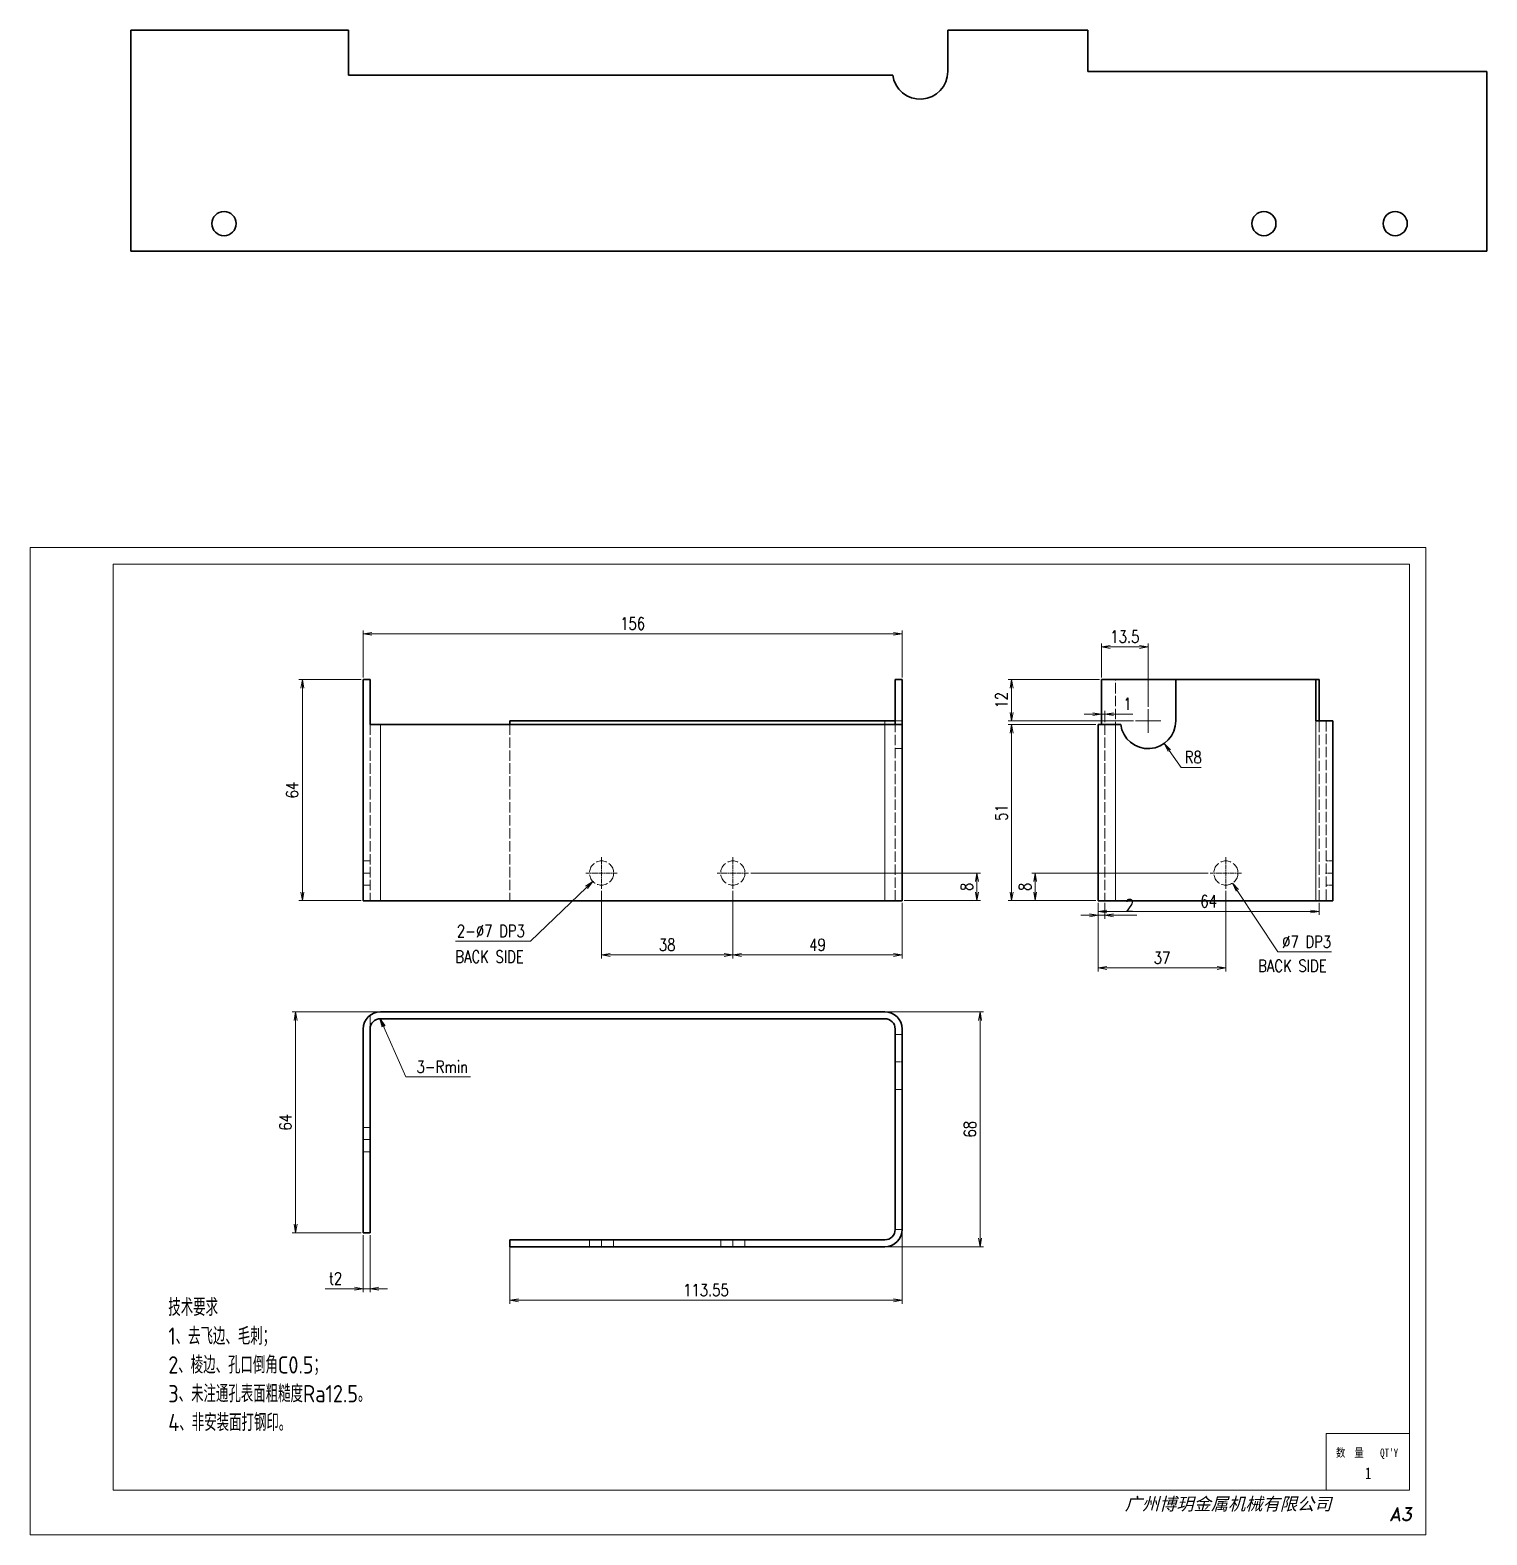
# Model space of a CAD drawing. Header units: millimetres. Extents: x 947 to 8432, y 980 to 2342.
# Drawn here: x 8009.9 to 8431.6, y 1551 to 1986.4 of the extents above; entities that cross this region are included whole.
import ezdxf
from ezdxf.enums import TextEntityAlignment as Align

# ---------------------------------------------------------------- set-up
doc = ezdxf.new("R2010")
doc.units = ezdxf.units.MM
doc.linetypes.add('AM_ISO02W050x2', pattern=[3.75, 3, -0.75])
doc.linetypes.add('AM_ISO08W050x2', pattern=[9, 6, -0.75, 1.5, -0.75])
for name, color, linetype, lineweight in [('CENTER', 2, 'AM_ISO08W050x2', 15), ('DRAWING', 7, 'Continuous', 35), ('中心线', 2, 'AM_ISO08W050x2', 18), ('图框BY', 7, 'Continuous', 0), ('标注线', 3, 'Continuous', 18), ('粗实线', 7, 'Continuous', 35), ('虚线', 1, 'AM_ISO02W050x2', 18)]:
    doc.layers.add(name, color=color, linetype=linetype, lineweight=lineweight)
doc.layers.add('DIM', color=3, linetype='Continuous')
doc.layers.add('用户自定义1', color=7, linetype='Continuous')
doc.styles.add('DIM', font='romans.shx', dxfattribs={"width": 0.8, "bigfont": 'bigfont.shx'})
doc.styles.add('STYLE1', font='')
doc.styles.add('国标', font='simfang.ttf', dxfattribs={"width": 0.8})
doc.styles.add('机械长仿宋', font='gbenor.shx', dxfattribs={"height": 1, "bigfont": 'gbcbig.shx'})
doc.styles.add('标题字', font='romand.shx', dxfattribs={"oblique": 10, "bigfont": 'bigfont.shx'})
doc.styles.get('STYLE1').set_extended_font_data('SimSun')
doc.dimstyles.new('XR 1-1', dxfattribs={"dimtxt": 3.5, "dimasz": 2.5, "dimexe": 1, "dimexo": 0.625, "dimgap": 1.2, "dimtad": 1, "dimtoh": 1, "dimdsep": 46, "dimtxsty": 'DIM', "dimblk": 'OPEN', "dimcen": 0, "dimclrd": 8, "dimclre": 8, "dimclrt": 2, "dimazin": 2, "dimtfac": 0.5, "dimtmove": 0, "dimatfit": 3, "dimldrblk": 'OPEN', "dimfxl": 1, "dimtolj": 2, "dimlwd": 18, "dimlwe": 18, "dimarcsym": 0})
doc.dimstyles.new('XR 1-1$0', dxfattribs={"dimtxt": 3.5, "dimasz": 2.5, "dimexe": 1, "dimexo": 0.625, "dimgap": 1.2, "dimtad": 1, "dimzin": 9, "dimdsep": 46, "dimtxsty": 'DIM', "dimblk": 'OPEN', "dimcen": 0, "dimclrd": 8, "dimclre": 8, "dimclrt": 2, "dimazin": 2, "dimtfac": 0.5, "dimtmove": 0, "dimatfit": 3, "dimldrblk": 'OPEN', "dimfxl": 1, "dimtolj": 2, "dimlwd": 18, "dimlwe": 18, "dimarcsym": 0})
doc.dimstyles.new('XR 1-1$3', dxfattribs={"dimtxt": 3.5, "dimasz": 2.5, "dimexe": 1, "dimexo": 0.625, "dimgap": 1.2, "dimtad": 1, "dimtoh": 1, "dimdsep": 46, "dimtxsty": 'DIM', "dimblk": 'OPEN', "dimcen": 0, "dimclrd": 8, "dimclre": 8, "dimclrt": 2, "dimazin": 2, "dimtfac": 0.5, "dimtofl": 0, "dimtmove": 0, "dimatfit": 3, "dimldrblk": 'OPEN', "dimfxl": 1, "dimtolj": 2, "dimlwd": 18, "dimlwe": 18, "dimarcsym": 0})
doc.dimstyles.new('XR 1-1$4', dxfattribs={"dimtxt": 3.5, "dimasz": 2.5, "dimexe": 1, "dimexo": 0.625, "dimgap": 1.2, "dimtad": 1, "dimtoh": 1, "dimdsep": 46, "dimtxsty": 'DIM', "dimblk": 'OPEN', "dimcen": 0, "dimclrd": 8, "dimclre": 8, "dimclrt": 2, "dimazin": 2, "dimtfac": 0.5, "dimtofl": 0, "dimtmove": 0, "dimatfit": 3, "dimldrblk": 'OPEN', "dimfxl": 1, "dimtolj": 2, "dimlwd": 18, "dimlwe": 18, "dimarcsym": 0})

# ---------------------------------------------------------------- blocks, each defined once
blk = doc.blocks.new('_Open')
at = {"color": 0, "linetype": 'ByBlock', "lineweight": -2}
for p, q in [((-1, 0.17), (0, 0)), ((-1, -0.17), (0, 0)), ((0, 0), (-1, 0))]:
    blk.add_line(p, q, dxfattribs=at)
blk = doc.blocks.new('*D378')
at = {"layer": 'DIM', "color": 8, "lineweight": 18, "transparency": 16777216}
for p, q in [((8110.7, 1702.35), (8085.77, 1702.35)), ((8086.77, 1640.85), (8086.77, 1699.85)), ((8105.7, 1638.35), (8085.77, 1638.35))]:
    blk.add_line(p, q, dxfattribs=at)
at = {"layer": 'DIM', "color": 8, "lineweight": 18, "transparency": 16777216, "xscale": 2.5, "yscale": 2.5, "zscale": 2.5}
for p, rotation in [((8086.77, 1702.35), 90), ((8086.77, 1638.35), 270)]:
    blk.add_blockref('_Open', p, dxfattribs=dict(at, rotation=rotation))
at = {"layer": 'DIM', "color": 2, "transparency": 16777216, "insert": (8083.82, 1670.35), "char_height": 3.5, "attachment_point": 5, "rotation": 90, "style": 'DIM'}
blk.add_mtext('\\A2;64', dxfattribs=at)
blk = doc.blocks.new('*D379')
at = {"layer": 'DIM', "color": 8, "lineweight": 18, "transparency": 16777216}
for p, q in [((8262.32, 1643.06), (8262.32, 1617.86)), ((8148.77, 1634.72), (8148.77, 1617.86)), ((8259.82, 1618.86), (8151.27, 1618.86))]:
    blk.add_line(p, q, dxfattribs=at)
at = {"layer": 'DIM', "color": 8, "lineweight": 18, "transparency": 16777216, "xscale": 2.5, "yscale": 2.5, "zscale": 2.5, "rotation": 180}
blk.add_blockref('_Open', (8148.77, 1618.86), dxfattribs=at)
at = {"layer": 'DIM', "color": 8, "lineweight": 18, "transparency": 16777216, "xscale": 2.5, "yscale": 2.5, "zscale": 2.5}
blk.add_blockref('_Open', (8262.32, 1618.86), dxfattribs=at)
at = {"layer": 'DIM', "color": 2, "transparency": 16777216, "insert": (8205.54, 1621.81), "char_height": 3.5, "attachment_point": 5, "style": 'DIM'}
blk.add_mtext('\\A2;113.55', dxfattribs=at)
blk = doc.blocks.new('*D380')
at = {"layer": 'DIM', "color": 8, "lineweight": 18, "transparency": 16777216}
for p, q in [((8249.92, 1702.35), (8285.89, 1702.35)), ((8284.89, 1636.85), (8284.89, 1699.85)), ((8254.77, 1634.35), (8285.89, 1634.35))]:
    blk.add_line(p, q, dxfattribs=at)
at = {"layer": 'DIM', "color": 8, "lineweight": 18, "transparency": 16777216, "xscale": 2.5, "yscale": 2.5, "zscale": 2.5}
for p, rotation in [((8284.89, 1702.35), 90), ((8284.89, 1634.35), 270)]:
    blk.add_blockref('_Open', p, dxfattribs=dict(at, rotation=rotation))
at = {"layer": 'DIM', "color": 2, "transparency": 16777216, "insert": (8281.94, 1668.35), "char_height": 3.5, "attachment_point": 5, "rotation": 90, "style": 'DIM'}
blk.add_mtext('\\A2;68', dxfattribs=at)
blk = doc.blocks.new('*D381')
at = {"layer": 'DIM', "color": 8, "lineweight": 18, "transparency": 16777216}
for p, q in [((8213.32, 1737.32), (8213.32, 1717.8)), ((8262.32, 1733.87), (8262.32, 1717.8)), ((8259.82, 1718.8), (8215.82, 1718.8))]:
    blk.add_line(p, q, dxfattribs=at)
at = {"layer": 'DIM', "color": 8, "lineweight": 18, "transparency": 16777216, "xscale": 2.5, "yscale": 2.5, "zscale": 2.5, "rotation": 180}
blk.add_blockref('_Open', (8213.32, 1718.8), dxfattribs=at)
at = {"layer": 'DIM', "color": 8, "lineweight": 18, "transparency": 16777216, "xscale": 2.5, "yscale": 2.5, "zscale": 2.5}
blk.add_blockref('_Open', (8262.32, 1718.8), dxfattribs=at)
at = {"layer": 'DIM', "color": 2, "transparency": 16777216, "insert": (8237.82, 1721.75), "char_height": 3.5, "attachment_point": 5, "style": 'DIM'}
blk.add_mtext('\\A2;49', dxfattribs=at)
blk = doc.blocks.new('*D382')
at = {"layer": 'DIM', "color": 8, "lineweight": 18, "transparency": 16777216}
for p, q in [((8175.32, 1737.32), (8175.32, 1717.8)), ((8213.32, 1737.32), (8213.32, 1717.8)), ((8210.82, 1718.8), (8177.82, 1718.8))]:
    blk.add_line(p, q, dxfattribs=at)
at = {"layer": 'DIM', "color": 8, "lineweight": 18, "transparency": 16777216, "xscale": 2.5, "yscale": 2.5, "zscale": 2.5, "rotation": 180}
blk.add_blockref('_Open', (8175.32, 1718.8), dxfattribs=at)
at = {"layer": 'DIM', "color": 8, "lineweight": 18, "transparency": 16777216, "xscale": 2.5, "yscale": 2.5, "zscale": 2.5}
blk.add_blockref('_Open', (8213.32, 1718.8), dxfattribs=at)
at = {"layer": 'DIM', "color": 2, "transparency": 16777216, "insert": (8194.32, 1721.75), "char_height": 3.5, "attachment_point": 5, "style": 'DIM'}
blk.add_mtext('\\A2;38', dxfattribs=at)
blk = doc.blocks.new('*D383')
at = {"layer": 'DIM', "color": 8, "lineweight": 18, "transparency": 16777216}
for p, q in [((8218.5, 1742.5), (8284.97, 1742.5)), ((8283.97, 1740), (8283.97, 1737)), ((8262.95, 1734.5), (8284.97, 1734.5))]:
    blk.add_line(p, q, dxfattribs=at)
at = {"layer": 'DIM', "color": 8, "lineweight": 18, "transparency": 16777216, "xscale": 2.5, "yscale": 2.5, "zscale": 2.5}
for p, rotation in [((8283.97, 1742.5), 90), ((8283.97, 1734.5), 270)]:
    blk.add_blockref('_Open', p, dxfattribs=dict(at, rotation=rotation))
at = {"layer": 'DIM', "color": 2, "transparency": 16777216, "insert": (8281.02, 1738.5), "char_height": 3.5, "attachment_point": 5, "rotation": 90, "style": 'DIM'}
blk.add_mtext('\\A2;8', dxfattribs=at)
blk = doc.blocks.new('*D384')
at = {"layer": 'DIM', "color": 8, "lineweight": 18, "transparency": 16777216}
for p, q in [((8154.72, 1722.78), (8170.99, 1738.35)), ((8133.04, 1722.78), (8154.72, 1722.78))]:
    blk.add_line(p, q, dxfattribs=at)
at = {"layer": 'DIM', "color": 8, "lineweight": 18, "transparency": 16777216, "xscale": 2.5, "yscale": 2.5, "zscale": 2.5, "rotation": 43.73560794802107}
blk.add_blockref('_Open', (8172.79, 1740.08), dxfattribs=at)
at = {"layer": 'DIM', "color": 2, "transparency": 16777216, "insert": (8143.28, 1725.73), "char_height": 3.5, "attachment_point": 5, "style": 'DIM'}
blk.add_mtext('\\A2;2-%%c7{\\Fromans,bigfont|c134; DP3}', dxfattribs=at)
blk = doc.blocks.new('*D385')
at = {"layer": 'DIM', "color": 8, "lineweight": 18, "transparency": 16777216}
for p, q in [((8106.32, 1799.12), (8106.32, 1812.72)), ((8108.82, 1811.72), (8259.82, 1811.72)), ((8262.32, 1799.12), (8262.32, 1812.72))]:
    blk.add_line(p, q, dxfattribs=at)
at = {"layer": 'DIM', "color": 8, "lineweight": 18, "transparency": 16777216, "xscale": 2.5, "yscale": 2.5, "zscale": 2.5, "rotation": 180}
blk.add_blockref('_Open', (8106.32, 1811.72), dxfattribs=at)
at = {"layer": 'DIM', "color": 8, "lineweight": 18, "transparency": 16777216, "xscale": 2.5, "yscale": 2.5, "zscale": 2.5}
blk.add_blockref('_Open', (8262.32, 1811.72), dxfattribs=at)
at = {"layer": 'DIM', "color": 2, "transparency": 16777216, "insert": (8184.32, 1814.67), "char_height": 3.5, "attachment_point": 5, "style": 'DIM'}
blk.add_mtext('\\A2;156', dxfattribs=at)
blk = doc.blocks.new('*D386')
at = {"layer": 'DIM', "color": 8, "lineweight": 18, "transparency": 16777216}
for p, q in [((8105.7, 1798.5), (8087.72, 1798.5)), ((8088.72, 1737), (8088.72, 1796)), ((8105.7, 1734.5), (8087.72, 1734.5))]:
    blk.add_line(p, q, dxfattribs=at)
at = {"layer": 'DIM', "color": 8, "lineweight": 18, "transparency": 16777216, "xscale": 2.5, "yscale": 2.5, "zscale": 2.5}
for p, rotation in [((8088.72, 1798.5), 90), ((8088.72, 1734.5), 270)]:
    blk.add_blockref('_Open', p, dxfattribs=dict(at, rotation=rotation))
at = {"layer": 'DIM', "color": 2, "transparency": 16777216, "insert": (8085.77, 1766.5), "char_height": 3.5, "attachment_point": 5, "rotation": 90, "style": 'DIM'}
blk.add_mtext('\\A2;64', dxfattribs=at)
blk = doc.blocks.new('CENTER_CROSS')
at = {"layer": 'CENTER'}
for p, q in [((-1, 0), (1, 0)), ((0, 1), (0, -1))]:
    blk.add_line(p, q, dxfattribs=at)
blk = doc.blocks.new('*D387')
at = {"layer": 'DIM', "color": 8, "lineweight": 18, "transparency": 16777216}
for p, q in [((8319.04, 1733.87), (8319.04, 1714.03)), ((8356.04, 1737.32), (8356.04, 1714.03)), ((8321.54, 1715.03), (8353.54, 1715.03))]:
    blk.add_line(p, q, dxfattribs=at)
at = {"layer": 'DIM', "color": 8, "lineweight": 18, "transparency": 16777216, "xscale": 2.5, "yscale": 2.5, "zscale": 2.5, "rotation": 180}
blk.add_blockref('_Open', (8319.04, 1715.03), dxfattribs=at)
at = {"layer": 'DIM', "color": 8, "lineweight": 18, "transparency": 16777216, "xscale": 2.5, "yscale": 2.5, "zscale": 2.5}
blk.add_blockref('_Open', (8356.04, 1715.03), dxfattribs=at)
at = {"layer": 'DIM', "color": 2, "transparency": 16777216, "insert": (8337.54, 1717.98), "char_height": 3.5, "attachment_point": 5, "style": 'DIM'}
blk.add_mtext('\\A2;37', dxfattribs=at)
blk = doc.blocks.new('*D388')
at = {"layer": 'DIM', "color": 8, "lineweight": 18, "transparency": 16777216}
for p, q in [((8350.86, 1742.5), (8299.83, 1742.5)), ((8300.83, 1740), (8300.83, 1737)), ((8318.41, 1734.5), (8299.83, 1734.5))]:
    blk.add_line(p, q, dxfattribs=at)
at = {"layer": 'DIM', "color": 8, "lineweight": 18, "transparency": 16777216, "xscale": 2.5, "yscale": 2.5, "zscale": 2.5}
for p, rotation in [((8300.83, 1742.5), 90), ((8300.83, 1734.5), 270)]:
    blk.add_blockref('_Open', p, dxfattribs=dict(at, rotation=rotation))
at = {"layer": 'DIM', "color": 2, "transparency": 16777216, "insert": (8297.88, 1738.5), "char_height": 3.5, "attachment_point": 5, "rotation": 90, "style": 'DIM'}
blk.add_mtext('\\A2;8', dxfattribs=at)
blk = doc.blocks.new('*D389')
at = {"layer": 'DIM', "color": 8, "lineweight": 18, "transparency": 16777216}
for p, q in [((8318.41, 1785.5), (8293.01, 1785.5)), ((8294.01, 1737), (8294.01, 1783)), ((8314.51, 1734.5), (8293.01, 1734.5))]:
    blk.add_line(p, q, dxfattribs=at)
at = {"layer": 'DIM', "color": 8, "lineweight": 18, "transparency": 16777216, "xscale": 2.5, "yscale": 2.5, "zscale": 2.5}
for p, rotation in [((8294.01, 1785.5), 90), ((8294.01, 1734.5), 270)]:
    blk.add_blockref('_Open', p, dxfattribs=dict(at, rotation=rotation))
at = {"layer": 'DIM', "color": 2, "transparency": 16777216, "insert": (8291.06, 1760), "char_height": 3.5, "attachment_point": 5, "rotation": 90, "style": 'DIM'}
blk.add_mtext('\\A2;51', dxfattribs=at)
blk = doc.blocks.new('*D390')
at = {"layer": 'DIM', "color": 8, "lineweight": 18, "transparency": 16777216}
for p, q in [((8319.41, 1798.5), (8293.01, 1798.5)), ((8294.01, 1789), (8294.01, 1796)), ((8329.27, 1786.5), (8293.01, 1786.5))]:
    blk.add_line(p, q, dxfattribs=at)
at = {"layer": 'DIM', "color": 8, "lineweight": 18, "transparency": 16777216, "xscale": 2.5, "yscale": 2.5, "zscale": 2.5}
for p, rotation in [((8294.01, 1798.5), 90), ((8294.01, 1786.5), 270)]:
    blk.add_blockref('_Open', p, dxfattribs=dict(at, rotation=rotation))
at = {"layer": 'DIM', "color": 2, "transparency": 16777216, "insert": (8291.06, 1792.5), "char_height": 3.5, "attachment_point": 5, "rotation": 90, "style": 'DIM'}
blk.add_mtext('\\A2;12', dxfattribs=at)
blk = doc.blocks.new('*D391')
at = {"layer": 'DIM', "color": 8, "lineweight": 18, "transparency": 16777216}
for p, q in [((8320.04, 1799.12), (8320.04, 1808.94)), ((8331.04, 1807.94), (8322.54, 1807.94)), ((8333.54, 1790.56), (8333.54, 1808.94))]:
    blk.add_line(p, q, dxfattribs=at)
at = {"layer": 'DIM', "color": 8, "lineweight": 18, "transparency": 16777216, "xscale": 2.5, "yscale": 2.5, "zscale": 2.5, "rotation": 180}
blk.add_blockref('_Open', (8320.04, 1807.94), dxfattribs=at)
at = {"layer": 'DIM', "color": 8, "lineweight": 18, "transparency": 16777216, "xscale": 2.5, "yscale": 2.5, "zscale": 2.5}
blk.add_blockref('_Open', (8333.54, 1807.94), dxfattribs=at)
at = {"layer": 'DIM', "color": 2, "transparency": 16777216, "insert": (8326.79, 1810.89), "char_height": 3.5, "attachment_point": 5, "style": 'DIM'}
blk.add_mtext('\\A2;13.5', dxfattribs=at)
blk = doc.blocks.new('*D392')
at = {"layer": 'DIM', "color": 8, "lineweight": 18, "transparency": 16777216}
for p, q in [((8343.12, 1773.06), (8339.64, 1777.95)), ((8348.85, 1773.06), (8343.12, 1773.06))]:
    blk.add_line(p, q, dxfattribs=at)
at = {"layer": 'DIM', "color": 8, "lineweight": 18, "transparency": 16777216, "xscale": 2.5, "yscale": 2.5, "zscale": 2.5, "rotation": 125.5071495451609}
blk.add_blockref('_Open', (8338.18, 1779.98), dxfattribs=at)
at = {"layer": 'DIM', "color": 2, "transparency": 16777216, "insert": (8346.59, 1776.01), "char_height": 3.5, "attachment_point": 5, "style": 'DIM'}
blk.add_mtext('\\A2;R8', dxfattribs=at)
blk = doc.blocks.new('*D393')
at = {"layer": 'DIM', "color": 8, "lineweight": 18, "transparency": 16777216}
for p, q in [((8371.04, 1719.65), (8359.33, 1737.48)), ((8386.58, 1719.65), (8371.04, 1719.65))]:
    blk.add_line(p, q, dxfattribs=at)
at = {"layer": 'DIM', "color": 8, "lineweight": 18, "transparency": 16777216, "xscale": 2.5, "yscale": 2.5, "zscale": 2.5, "rotation": 123.2821234699018}
blk.add_blockref('_Open', (8357.96, 1739.57), dxfattribs=at)
at = {"layer": 'DIM', "color": 2, "transparency": 16777216, "insert": (8379.41, 1722.6), "char_height": 3.5, "attachment_point": 5, "style": 'DIM'}
blk.add_mtext('\\A2;∅7{\\Fromans,bigfont|c134; DP3}', dxfattribs=at)
blk = doc.blocks.new('*D394')
at = {"layer": 'DIM', "color": 8, "lineweight": 18, "transparency": 16777216}
for p, q in [((8106.32, 1637.72), (8106.32, 1621.21)), ((8108.32, 1637.72), (8108.32, 1621.21)), ((8103.82, 1622.21), (8095.32, 1622.21)), ((8108.32, 1622.21), (8106.32, 1622.21)), ((8110.82, 1622.21), (8113.32, 1622.21))]:
    blk.add_line(p, q, dxfattribs=at)
at = {"layer": 'DIM', "color": 8, "lineweight": 18, "transparency": 16777216, "xscale": 2.5, "yscale": 2.5, "zscale": 2.5}
blk.add_blockref('_Open', (8106.32, 1622.21), dxfattribs=at)
at = {"layer": 'DIM', "color": 8, "lineweight": 18, "transparency": 16777216, "xscale": 2.5, "yscale": 2.5, "zscale": 2.5, "rotation": 180}
blk.add_blockref('_Open', (8108.32, 1622.21), dxfattribs=at)
at = {"layer": 'DIM', "color": 2, "transparency": 16777216, "insert": (8098.32, 1625.16), "char_height": 3.5, "attachment_point": 5, "style": 'DIM'}
blk.add_mtext('\\A2;{\\Fromans,bigfont|c134;t2}', dxfattribs=at)
blk = doc.blocks.new('BB')
at = {"layer": '标注线', "style": 'DIM', "width": 0.8}
blk.add_text('BACK SIDE', height=3.5, dxfattribs=at).set_placement((-0.43, -5.73))
blk = doc.blocks.new('*D395')
at = {"layer": '用户自定义1', "color": 8, "lineweight": 18, "transparency": 16777216}
for p, q in [((8317.54, 1788.48), (8315.04, 1788.48)), ((8320.04, 1786.12), (8320.04, 1789.48)), ((8320.04, 1788.48), (8321.04, 1788.48)), ((8321.04, 1786.12), (8321.04, 1789.48)), ((8323.54, 1788.48), (8329.1, 1788.48))]:
    blk.add_line(p, q, dxfattribs=at)
at = {"layer": '用户自定义1', "color": 8, "lineweight": 18, "transparency": 16777216, "xscale": 2.5, "yscale": 2.5, "zscale": 2.5}
blk.add_blockref('_Open', (8320.04, 1788.48), dxfattribs=at)
at = {"layer": '用户自定义1', "color": 8, "lineweight": 18, "transparency": 16777216, "xscale": 2.5, "yscale": 2.5, "zscale": 2.5, "rotation": 180}
blk.add_blockref('_Open', (8321.04, 1788.48), dxfattribs=at)
at = {"layer": '用户自定义1', "color": 2, "transparency": 16777216, "insert": (8327.57, 1791.43), "char_height": 3.5, "attachment_point": 5, "style": 'DIM'}
blk.add_mtext('\\A2;1', dxfattribs=at)
blk = doc.blocks.new('*D396')
at = {"layer": '用户自定义1', "color": 8, "lineweight": 18, "transparency": 16777216}
for p, q in [((8319.04, 1733.87), (8319.04, 1729.26)), ((8321.04, 1733.87), (8321.04, 1729.26)), ((8316.54, 1730.26), (8314.04, 1730.26)), ((8319.04, 1730.26), (8321.04, 1730.26)), ((8323.54, 1730.26), (8330.3, 1730.26))]:
    blk.add_line(p, q, dxfattribs=at)
at = {"layer": '用户自定义1', "color": 8, "lineweight": 18, "transparency": 16777216, "xscale": 2.5, "yscale": 2.5, "zscale": 2.5}
blk.add_blockref('_Open', (8319.04, 1730.26), dxfattribs=at)
at = {"layer": '用户自定义1', "color": 8, "lineweight": 18, "transparency": 16777216, "xscale": 2.5, "yscale": 2.5, "zscale": 2.5, "rotation": 180}
blk.add_blockref('_Open', (8321.04, 1730.26), dxfattribs=at)
at = {"layer": '用户自定义1', "color": 2, "transparency": 16777216, "insert": (8328.17, 1733.21), "char_height": 3.5, "attachment_point": 5, "style": 'DIM'}
blk.add_mtext('\\A2;2', dxfattribs=at)
blk = doc.blocks.new('*D397')
at = {"layer": '用户自定义1', "color": 8, "lineweight": 18, "transparency": 16777216}
for p, q in [((8319.04, 1733.87), (8319.04, 1730.36)), ((8383.04, 1733.87), (8383.04, 1730.36)), ((8321.54, 1731.36), (8380.54, 1731.36))]:
    blk.add_line(p, q, dxfattribs=at)
at = {"layer": '用户自定义1', "color": 8, "lineweight": 18, "transparency": 16777216, "xscale": 2.5, "yscale": 2.5, "zscale": 2.5, "rotation": 180}
blk.add_blockref('_Open', (8319.04, 1731.36), dxfattribs=at)
at = {"layer": '用户自定义1', "color": 8, "lineweight": 18, "transparency": 16777216, "xscale": 2.5, "yscale": 2.5, "zscale": 2.5}
blk.add_blockref('_Open', (8383.04, 1731.36), dxfattribs=at)
at = {"layer": '用户自定义1', "color": 2, "transparency": 16777216, "insert": (8351.04, 1734.31), "char_height": 3.5, "attachment_point": 5, "style": 'DIM'}
blk.add_mtext('\\A2;64', dxfattribs=at)

msp = doc.modelspace()

# ---------------------------------------------------------------- linework, layer by layer
at = {"color": 7, "lineweight": 13, "ltscale": 0.024999}
msp.add_line((8257.32, 1786.496), (8257.32, 1785.496), dxfattribs=at)
at = {"color": 7, "lineweight": 13, "ltscale": 0.05}
msp.add_line((8260.32, 1786.496), (8262.32, 1786.496), dxfattribs=at)
at = {"color": 7, "lineweight": 13}
for p, q in [((8382.037, 1734.496), (8382.037, 1786.496)), ((8111.32, 1734.496), (8111.32, 1785.496)), ((8257.32, 1734.496), (8257.32, 1785.496)), ((8324.037, 1734.496), (8324.037, 1785.496))]:
    msp.add_line(p, q, dxfattribs=at)
at = {"layer": 'DRAWING'}
for p, q in [((8039.039, 1986.44), (8040.039, 1986.44)), ((8039.039, 1974.44), (8039.039, 1986.44))]:
    msp.add_line(p, q, dxfattribs=at)
at = {"layer": '中心线', "ltscale": 0.06}
for p, q in [((8260.12, 1786.496), (8262.52, 1786.496)), ((8106.12, 1742.496), (8108.52, 1742.496)), ((8384.837, 1742.496), (8387.237, 1742.496)), ((8260.12, 1687.849), (8262.52, 1687.849)), ((8106.12, 1665.349), (8108.52, 1665.349))]:
    msp.add_line(p, q, dxfattribs=at)
at = {"layer": '中心线', "ltscale": 0.2275}
for p, q in [((8175.32, 1747.046), (8175.32, 1737.946)), ((8213.32, 1747.046), (8213.32, 1737.946)), ((8356.037, 1747.046), (8356.037, 1737.946)), ((8179.87, 1742.496), (8170.77, 1742.496)), ((8217.87, 1742.496), (8208.77, 1742.496)), ((8360.587, 1742.496), (8351.487, 1742.496))]:
    msp.add_line(p, q, dxfattribs=at)
at = {"layer": '中心线', "ltscale": 0.060015}
for p, q in [((8175.32, 1636.549), (8175.32, 1634.148)), ((8213.32, 1636.549), (8213.32, 1634.148))]:
    msp.add_line(p, q, dxfattribs=at)
at = {"layer": '图框BY'}
msp.add_lwpolyline([(8413.959, 1836.673), (8009.908, 1836.673), (8009.908, 1550.951), (8413.959, 1550.951)], close=True, dxfattribs=at)
for points in [[(8033.959, 1831.862), (8033.959, 1563.938), (8409.149, 1563.938), (8409.149, 1831.862), (8033.959, 1831.862)], [(8385.098, 1563.938), (8385.098, 1580.293), (8409.149, 1580.293)]]:
    msp.add_lwpolyline(points, dxfattribs=at)
at = {"layer": '粗实线'}
for p, q in [((8080.539, 1986.44), (8040.039, 1986.44)), ((8101.503, 1986.44), (8080.539, 1986.44)), ((8102.039, 1986.44), (8101.503, 1986.44)), ((8102.039, 1986.44), (8102.039, 1973.44)), ((8275.539, 1986.44), (8275.539, 1974.44)), ((8275.539, 1986.44), (8316.039, 1986.44)), ((8316.039, 1974.44), (8316.039, 1986.44)), ((8039.039, 1922.44), (8039.039, 1974.44)), ((8105.039, 1973.44), (8102.039, 1973.44)), ((8104.039, 1973.44), (8102.574, 1973.44)), ((8105.039, 1973.44), (8251.039, 1973.44)), ((8251.039, 1973.44), (8255.574, 1973.44)), ((8253.039, 1973.44), (8254.503, 1973.44)), ((8254.503, 1973.44), (8258.039, 1973.44)), ((8255.574, 1973.44), (8257.039, 1973.44)), ((8259.602, 1973.44), (8258.039, 1973.44)), ((8323.039, 1974.44), (8316.039, 1974.44)), ((8431.59, 1974.44), (8323.039, 1974.44)), ((8431.59, 1974.44), (8431.59, 1973.44)), ((8431.59, 1973.44), (8431.59, 1922.44)), ((8105.039, 1922.44), (8039.039, 1922.44)), ((8105.039, 1922.44), (8251.039, 1922.44)), ((8255.574, 1922.44), (8251.039, 1922.44)), ((8254.503, 1922.44), (8253.039, 1922.44)), ((8258.039, 1922.44), (8254.503, 1922.44)), ((8257.039, 1922.44), (8255.574, 1922.44)), ((8258.039, 1922.44), (8272.039, 1922.44)), ((8272.039, 1922.44), (8319.503, 1922.44)), ((8319.503, 1922.44), (8431.59, 1922.44)), ((8106.32, 1734.496), (8106.32, 1798.496)), ((8341.537, 1798.496), (8320.037, 1798.496)), ((8341.537, 1798.496), (8382.037, 1798.496)), ((8148.769, 1786.496), (8257.32, 1786.496)), ((8387.037, 1734.496), (8387.037, 1786.496)), ((8111.32, 1785.496), (8257.32, 1785.496)), ((8262.32, 1734.496), (8262.32, 1785.496)), ((8319.037, 1734.496), (8319.037, 1785.496)), ((8111.32, 1734.496), (8257.32, 1734.496)), ((8338.037, 1734.496), (8382.037, 1734.496)), ((8111.32, 1702.349), (8257.32, 1702.349)), ((8111.32, 1700.349), (8257.32, 1700.349)), ((8106.32, 1697.349), (8106.32, 1638.349)), ((8108.32, 1638.349), (8108.32, 1697.349)), ((8260.32, 1683.349), (8260.32, 1639.349)), ((8262.32, 1683.349), (8262.32, 1639.349)), ((8257.32, 1636.349), (8148.769, 1636.349)), ((8257.32, 1634.349), (8148.769, 1634.349))]:
    msp.add_line(p, q, dxfattribs=at)
at = {"layer": '粗实线', "ltscale": 0.036612}
for p, q in [((8107.785, 1798.496), (8106.32, 1798.496)), ((8387.037, 1786.496), (8385.572, 1786.496)), ((8260.856, 1785.496), (8262.32, 1785.496)), ((8319.037, 1785.496), (8320.501, 1785.496)), ((8107.785, 1734.496), (8106.32, 1734.496)), ((8262.32, 1734.496), (8260.856, 1734.496)), ((8320.501, 1734.496), (8319.037, 1734.496)), ((8387.037, 1734.496), (8385.572, 1734.496))]:
    msp.add_line(p, q, dxfattribs=at)
at = {"layer": '粗实线', "ltscale": 0.013388}
msp.add_line((8108.32, 1798.496), (8107.785, 1798.496), dxfattribs=at)
at = {"layer": '粗实线', "ltscale": 0.325001}
for p, q in [((8108.32, 1798.496), (8108.32, 1785.496)), ((8320.037, 1798.496), (8320.037, 1785.496))]:
    msp.add_line(p, q, dxfattribs=at)
at = {"layer": '粗实线', "ltscale": 0.3}
for p, q in [((8260.32, 1798.496), (8260.32, 1786.496)), ((8262.32, 1798.496), (8262.32, 1786.496)), ((8341.537, 1798.496), (8341.537, 1786.496))]:
    msp.add_line(p, q, dxfattribs=at)
at = {"layer": '粗实线', "ltscale": 0.05}
for p, q in [((8262.32, 1798.496), (8260.32, 1798.496)), ((8108.32, 1638.349), (8106.32, 1638.349)), ((8148.769, 1634.349), (8148.769, 1636.349))]:
    msp.add_line(p, q, dxfattribs=at)
at = {"layer": '粗实线', "ltscale": 0.025003}
msp.add_line((8383.037, 1798.496), (8382.037, 1798.496), dxfattribs=at)
at = {"layer": '粗实线', "ltscale": 0.299999}
msp.add_line((8382.037, 1786.496), (8382.037, 1798.496), dxfattribs=at)
at = {"layer": '粗实线', "ltscale": 0.299997}
msp.add_line((8383.037, 1786.496), (8383.037, 1798.496), dxfattribs=at)
at = {"layer": '粗实线', "ltscale": 0.024999}
msp.add_line((8148.769, 1786.496), (8148.769, 1785.496), dxfattribs=at)
at = {"layer": '粗实线', "ltscale": 0.053033}
msp.add_line((8257.32, 1786.496), (8259.442, 1786.496), dxfattribs=at)
at = {"layer": '粗实线', "ltscale": 0.021967}
msp.add_line((8259.442, 1786.496), (8260.32, 1786.496), dxfattribs=at)
at = {"layer": '粗实线', "ltscale": 0.025}
for p, q in [((8260.32, 1785.496), (8260.32, 1786.496)), ((8262.32, 1785.496), (8262.32, 1786.496))]:
    msp.add_line(p, q, dxfattribs=at)
at = {"layer": '粗实线', "ltscale": 0.088388}
for p, q in [((8385.572, 1786.496), (8382.037, 1786.496)), ((8257.32, 1785.496), (8260.856, 1785.496)), ((8320.501, 1785.496), (8324.037, 1785.496)), ((8111.32, 1734.496), (8107.785, 1734.496)), ((8260.856, 1734.496), (8257.32, 1734.496)), ((8324.037, 1734.496), (8320.501, 1734.496))]:
    msp.add_line(p, q, dxfattribs=at)
at = {"layer": '粗实线', "ltscale": 0.075}
msp.add_line((8111.32, 1785.496), (8108.32, 1785.496), dxfattribs=at)
at = {"layer": '粗实线', "ltscale": 0.039069}
msp.add_line((8325.599, 1785.496), (8324.037, 1785.496), dxfattribs=at)
at = {"layer": '粗实线', "ltscale": 0.35}
for p, q in [((8324.037, 1734.496), (8338.037, 1734.496)), ((8260.32, 1697.349), (8260.32, 1683.349)), ((8262.32, 1697.349), (8262.32, 1683.349))]:
    msp.add_line(p, q, dxfattribs=at)
at = {"layer": '粗实线', "ltscale": 0.088386}
msp.add_line((8382.037, 1734.496), (8385.572, 1734.496), dxfattribs=at)
at = {"layer": '粗实线'}
for centre in [(8066.039, 1930.44), (8367.039, 1930.44), (8405.039, 1930.44)]:
    msp.add_circle(centre, 3.5, dxfattribs=at)
for centre, radius, start, end in [((8267.539, 1974.44), 8, 187.18076, 0), ((8333.537, 1786.496), 8, 187.18076, 0), ((8111.32, 1697.349), 5, 90, 180), ((8111.32, 1697.349), 3, 90, 180), ((8257.32, 1697.349), 5, 360, 90), ((8257.32, 1697.349), 3, 0, 90), ((8257.32, 1639.349), 5, 270, 360), ((8257.32, 1639.349), 3, 270, 360)]:
    msp.add_arc(centre, radius, start, end, dxfattribs=at)
at = {"layer": '虚线'}
for p, q in [((8324.037, 1734.496), (8324.037, 1798.496)), ((8257.32, 1734.496), (8257.32, 1786.496)), ((8382.037, 1734.496), (8382.037, 1786.496)), ((8383.037, 1734.496), (8383.037, 1786.496)), ((8385.037, 1786.496), (8385.037, 1734.496)), ((8108.32, 1785.496), (8108.32, 1734.496)), ((8111.32, 1785.496), (8111.32, 1734.496)), ((8148.769, 1785.496), (8148.769, 1734.496)), ((8257.32, 1785.496), (8257.32, 1734.496)), ((8257.32, 1785.496), (8257.32, 1734.496)), ((8260.32, 1734.496), (8260.32, 1785.496)), ((8321.037, 1785.496), (8321.037, 1734.496)), ((8324.037, 1734.496), (8324.037, 1785.496)), ((8324.037, 1785.496), (8324.037, 1734.496))]:
    msp.add_line(p, q, dxfattribs=at)
at = {"layer": '虚线', "ltscale": 0.05}
for p, q in [((8260.32, 1786.496), (8262.32, 1786.496)), ((8260.32, 1778.496), (8262.32, 1778.496)), ((8106.32, 1745.996), (8108.32, 1745.996)), ((8385.037, 1745.996), (8387.037, 1745.996)), ((8385.037, 1745.996), (8387.037, 1745.996)), ((8106.32, 1738.996), (8108.32, 1738.996)), ((8385.037, 1738.996), (8387.037, 1738.996)), ((8385.037, 1738.996), (8387.037, 1738.996)), ((8260.32, 1695.786), (8262.32, 1695.786)), ((8260.32, 1679.849), (8262.32, 1679.849)), ((8106.32, 1668.849), (8108.32, 1668.849)), ((8106.32, 1661.849), (8108.32, 1661.849)), ((8260.32, 1639.349), (8262.32, 1639.349)), ((8171.82, 1636.349), (8171.82, 1634.349)), ((8178.82, 1636.349), (8178.82, 1634.349)), ((8209.82, 1636.349), (8209.82, 1634.349)), ((8216.82, 1636.349), (8216.82, 1634.349))]:
    msp.add_line(p, q, dxfattribs=at)
at = {"layer": '虚线', "ltscale": 0.1}
msp.add_line((8108.32, 1697.349), (8108.32, 1701.349), dxfattribs=at)
at = {"layer": '虚线'}
for centre in [(8175.32, 1742.496), (8213.32, 1742.496), (8356.037, 1742.496)]:
    msp.add_circle(centre, 3.5, dxfattribs=at)

# ---------------------------------------------------------------- block references
at = {"layer": 'DIM', "xscale": 3.644799945468549, "yscale": 3.434622694316204, "zscale": 3.644799945468549}
msp.add_blockref('CENTER_CROSS', (8333.537, 1786.496), dxfattribs=at)
at = {"layer": 'DIM'}
for p in [(8133.424, 1722.28), (8365.81, 1719.617)]:
    msp.add_blockref('BB', p, dxfattribs=at)

# ---------------------------------------------------------------- texts
at = {"layer": 'DIM', "color": 2, "insert": (8121.778, 1684.676), "char_height": 3.5, "attachment_point": 7, "style": 'DIM'}
msp.add_mtext('{\\Fromans,bigfont|c134;3-Rmin}', dxfattribs=at)
at = {"layer": '图框BY', "style": '国标', "width": 0.8}
for s, p in [('数  量', (8387.918, 1573.528)), ("QT'Y ", (8400.668, 1573.528))]:
    msp.add_text(s, height=2.4051, dxfattribs=at).set_placement(p)
msp.add_text('1', height=3.367, dxfattribs=at).set_placement((8397.226, 1567.114), align=Align.CENTER)
at = {"layer": '图框BY', "lineweight": -3, "style": 'STYLE1', "oblique": 15}
msp.add_text('广州博玥金属机械有限公司', height=3.6557, dxfattribs=at).set_placement((8326.769, 1558.098))
at = {"layer": '图框BY', "style": '标题字', "oblique": 10}
msp.add_text('A3', height=3.8481, dxfattribs=at).set_placement((8406.663, 1556.976), align=Align.MIDDLE)
at = {"layer": '标注线', "color": 2, "insert": (8049.908, 1580.951), "char_height": 5, "width": 114.82461, "attachment_point": 7, "style": '机械长仿宋'}
msp.add_mtext('\\A2;技术要求\\P1、去飞边、毛刺；\\P2、棱边、孔口倒角C0.5；\\P3、未注通孔表面粗糙度Ra12.5。\\P4、非安装面打钢印。', dxfattribs=at)

# ---------------------------------------------------------------- dimensions: what is measured, and where the dimension line sits
at = {"layer": 'DIM'}
for base, p1, p2, picture, middle in [((8262.32, 1811.724), (8106.32, 1798.496), (8262.32, 1798.496), '*D385', (8184.32, 1814.674)), ((8320.037, 1807.937), (8333.537, 1789.93), (8320.037, 1798.496), '*D391', (8326.787, 1810.887)), ((8213.32, 1718.797), (8262.32, 1734.496), (8213.32, 1737.946), '*D381', (8237.82, 1721.747)), ((8356.037, 1715.034), (8319.037, 1734.496), (8356.037, 1737.946), '*D387', (8337.537, 1717.984)), ((8148.769, 1618.862), (8262.32, 1643.684), (8148.769, 1635.349), '*D379', (8205.545, 1621.812))]:
    dim = msp.add_linear_dim(base=base, p1=p1, p2=p2, dimstyle='XR 1-1$0', dxfattribs=at)
    dim.commit()
    dim.dimension.update_dxf_attribs({"geometry": picture, "text_midpoint": middle})
for base, p1, p2, picture, middle in [((8088.721, 1798.496), (8106.32, 1734.496), (8106.32, 1798.496), '*D386', (8085.771, 1766.496)), ((8294.012, 1798.496), (8329.892, 1786.496), (8320.037, 1798.496), '*D390', (8291.062, 1792.496)), ((8294.012, 1785.496), (8315.132, 1734.496), (8319.037, 1785.496), '*D389', (8291.062, 1759.996)), ((8283.967, 1734.496), (8217.87, 1742.496), (8262.32, 1734.496), '*D383', (8281.017, 1738.496)), ((8300.835, 1734.496), (8351.487, 1742.496), (8319.037, 1734.496), '*D388', (8297.885, 1738.496)), ((8086.769, 1702.349), (8106.32, 1638.349), (8111.32, 1702.349), '*D378', (8083.819, 1670.349)), ((8284.887, 1702.349), (8254.147, 1634.349), (8249.295, 1702.349), '*D380', (8281.937, 1668.349))]:
    dim = msp.add_linear_dim(base=base, p1=p1, p2=p2, angle=90, dimstyle='XR 1-1$0', dxfattribs=at)
    dim.commit()
    dim.dimension.update_dxf_attribs({"geometry": picture, "text_midpoint": middle})
dim = msp.add_radius_dim(center=(8333.537, 1786.496), mpoint=(8338.183, 1779.983), dimstyle='XR 1-1$4', dxfattribs=at)
dim.commit()
dim.dimension.update_dxf_attribs({"geometry": '*D392', "text_midpoint": (8346.587, 1776.014)})
dim = msp.add_diameter_dim_2p(p1=(8177.849, 1744.915), p2=(8172.792, 1740.076), text='<>{\\Fromans,bigfont|c134; DP3}', dimstyle='XR 1-1$3', override={"dimpost": '2-%%c<>'}, dxfattribs=at)
dim.commit()
dim.dimension.update_dxf_attribs({"geometry": '*D384', "text_midpoint": (8143.28, 1722.785), "dimtype": 163})
dim = msp.add_diameter_dim_2p(p1=(8354.116, 1745.422), p2=(8357.957, 1739.57), text='<>{\\Fromans,bigfont|c134; DP3}', dimstyle='XR 1-1$3', dxfattribs=at)
dim.commit()
dim.dimension.update_dxf_attribs({"geometry": '*D393', "text_midpoint": (8379.41, 1719.645), "dimtype": 163})
dim = msp.add_linear_dim(base=(8175.32, 1718.797), p1=(8213.32, 1737.946), p2=(8175.32, 1737.946), dimstyle='XR 1-1$0', override={"dimtmove": 1}, dxfattribs=at)
dim.commit()
dim.dimension.update_dxf_attribs({"geometry": '*D382', "text_midpoint": (8194.32, 1721.747)})
dim = msp.add_linear_dim(base=(8106.32, 1622.215), p1=(8108.32, 1638.349), p2=(8106.32, 1638.349), text='{\\Fromans,bigfont|c134;t<>}', dimstyle='XR 1-1$0', dxfattribs=at)
dim.commit()
dim.dimension.update_dxf_attribs({"geometry": '*D394', "text_midpoint": (8098.32, 1625.165)})
at = {"layer": '用户自定义1', "color": 0}
for base, p1, p2, picture, middle in [((8321.037, 1788.476), (8320.037, 1785.496), (8321.037, 1785.496), '*D395', (8327.57, 1791.426)), ((8321.037, 1730.258), (8319.037, 1734.496), (8321.037, 1734.496), '*D396', (8328.17, 1733.208)), ((8383.037, 1731.362), (8319.037, 1734.496), (8383.037, 1734.496), '*D397', (8351.037, 1734.312))]:
    dim = msp.add_linear_dim(base=base, p1=p1, p2=p2, dimstyle='XR 1-1$0', override={"dimarcsym": 1}, dxfattribs=at)
    dim.commit()
    dim.dimension.update_dxf_attribs({"geometry": picture, "text_midpoint": middle})

# ---------------------------------------------------------------- leaders
at = {"layer": 'DIM', "annotation_type": 0, "has_hookline": 1, "hookline_direction": 0, "text_width": 15.6}
msp.add_leader([(8111.247, 1700.348), (8118.713, 1683.476), (8120.578, 1683.476)], dimstyle='XR 1-1', override={"dimgap": 1.2, "dimtad": 1}, dxfattribs=at)

doc.saveas('drawing.dxf')
